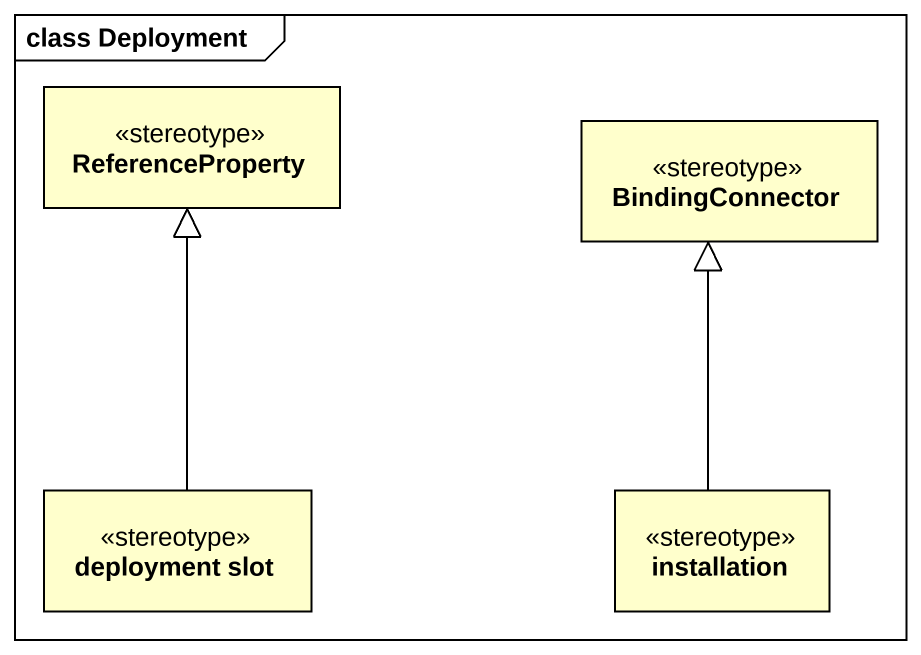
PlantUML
@startuml
mainframe class Deployment
hide circle
hide empty members
class ReferenceProperty <<stereotype>>
class BindingConnector <<stereotype>>
class "deployment slot" as deployment_slot <<stereotype>>
class installation <<stereotype>>
deployment_slot -up-|> ReferenceProperty
installation -up-|> BindingConnector
@enduml
